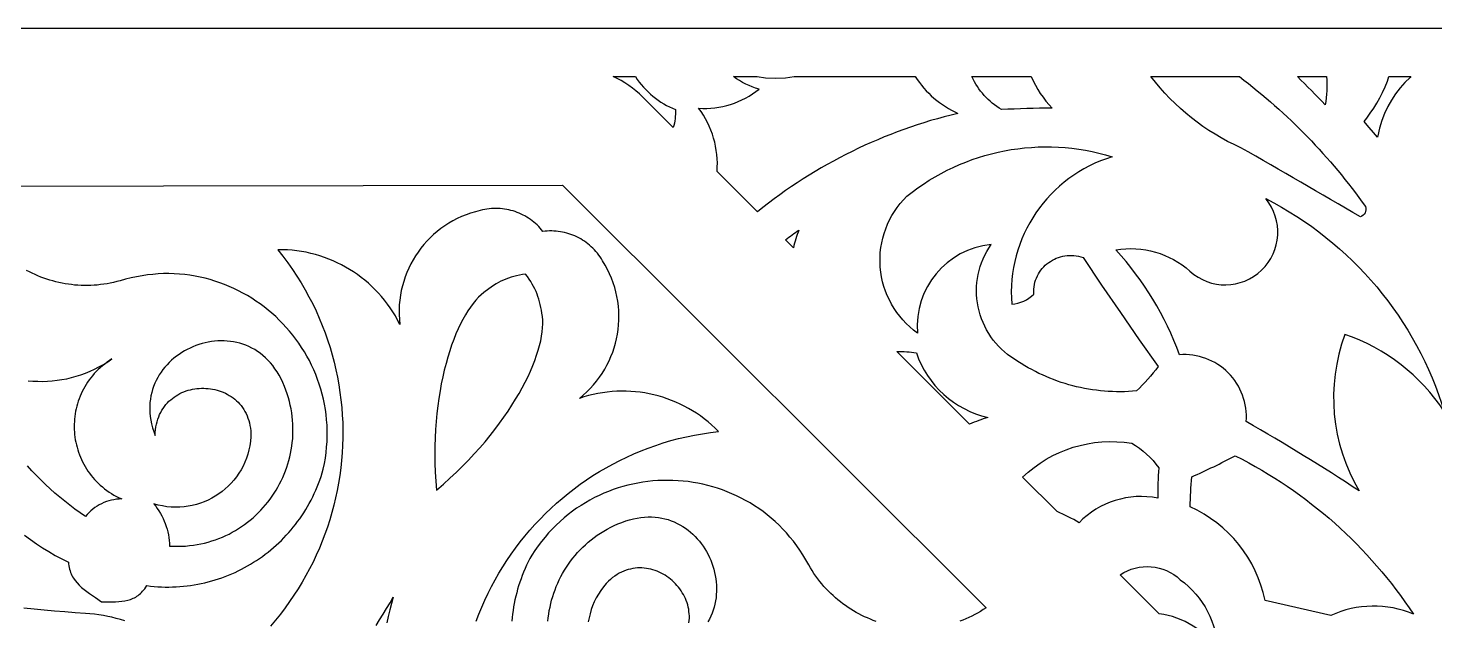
# Model space of a CAD drawing. Extents: x -625 to 625, y -425 to 425.
# Drawn here: x 0 to 145.2, y 88.9 to 150 of the extents above; entities that cross this region are included whole.
import ezdxf

# ---------------------------------------------------------------- set-up
doc = ezdxf.new("R2010")
doc.units = 0
doc.header["$MEASUREMENT"] = 0
doc.layers.add('COUCHE_1', color=5, linetype='CONTINUOUS')
doc.layers.add('LAYER_1', color=18, linetype='CONTINUOUS')

msp = doc.modelspace()

# ---------------------------------------------------------------- linework, layer by layer
at = {"layer": 'COUCHE_1'}
msp.add_lwpolyline([(-255, -150), (-255, 150), (255, 150), (255, -150)], close=True, dxfattribs=at)
at = {"layer": 'LAYER_1'}
for points in [[(66.81, 141.6, -0.070199), (66.57, 139.74), (63.4, 142.91), (63.07, 143.23), (62.71, 143.54), (62.35, 143.82), (61.97, 144.1), (61.58, 144.35), (61.18, 144.59), (60.77, 144.8), (60.35, 145), (62.66, 145, 0.155637)], [(75.21, 145), (76.1, 144.89), (77.11, 144.85), (78.14, 144.89), (79.04, 145), (91.54, 145, 0.143754), (95.94, 141.21, 0.112135), (75.25, 131.06), (71.09, 135.22, 0.182651), (69.18, 141.75, 0.190741), (75.42, 143.71, -0.090508), (72.8, 145)], [(105.68, 141.74, 0.013484), (100.44, 141.6, -0.154384), (97.39, 145), (103.5, 145, 0.092462)], [(138, 131.59, -0.4), (137.47, 130.53, 0.004418), (125.12, 137.67, -0.124996), (115.86, 145), (124.99, 145, -0.076399)], [(133.84, 142.09, 0.009992), (130.97, 145), (133.97, 145, -0.070808)], [(90.67, 132.66, -0.250469), (111.87, 136.73, 0.353746), (101.5, 121.53, 0.182927), (103.76, 122.58), (103.76, 122.83), (103.77, 123.08), (103.8, 123.32), (103.84, 123.56), (103.89, 123.79), (103.96, 124.02), (104.05, 124.23), (104.14, 124.44), (104.25, 124.65), (104.37, 124.84), (104.5, 125.03), (104.64, 125.21), (104.8, 125.38), (104.96, 125.54), (105.13, 125.69), (105.31, 125.83), (105.49, 125.95), (105.69, 126.07), (105.89, 126.18), (106.09, 126.27), (106.31, 126.35), (106.52, 126.42), (106.75, 126.48), (106.97, 126.52), (107.2, 126.55), (107.43, 126.56), (107.67, 126.56), (107.91, 126.55), (108.15, 126.52), (108.38, 126.47), (108.62, 126.41), (108.86, 126.33), (110.77, 123.49), (112.7, 120.68), (114.64, 117.87), (116.61, 115.09, -0.029744), (114.38, 112.59), (113.96, 112.55), (113.54, 112.53), (113.13, 112.51), (112.71, 112.51), (112.29, 112.51), (111.88, 112.52), (111.46, 112.54), (111.05, 112.57), (110.64, 112.61), (110.23, 112.66), (109.82, 112.71), (109.41, 112.78), (109, 112.85), (108.6, 112.93), (108.19, 113.02), (107.79, 113.12), (107.39, 113.23), (107, 113.35), (106.6, 113.47), (106.21, 113.61), (105.82, 113.75), (105.44, 113.9), (105.05, 114.06), (104.67, 114.23), (104.3, 114.4), (103.93, 114.58), (103.56, 114.78), (103.19, 114.98), (102.83, 115.19), (102.47, 115.4), (102.12, 115.63), (101.77, 115.86, -0.429437), (99.36, 127.68, 0.410285), (91.78, 118.56, -0.467604)], [(127.7, 132.42, -0.203895), (146.12, 110.45, 0.168305), (135.87, 118.41, 0.226899), (137.35, 102.28, 0.01483), (125.7, 109.43, 0.458333), (118.8, 116.32, 0.097316), (112.25, 127.13, -0.229894), (119.88, 124.93, 0.930701)], [(79.54, 129.18, 0.048328), (78.97, 127.34), (78.14, 128.17, -0.016088)], [(89.65, 116.66, -0.037433), (91.65, 116.53, 0.260176), (99.03, 109.85, 0.023184), (97.15, 109.16)], [(102.62, 103.69, -0.236532), (113.87, 107.19, -0.115727), (116.66, 104.64, 0.020178), (116.56, 101.54, 0.250344), (108.44, 99, 0.029476), (106.17, 100.14)], [(124.56, 105.9, -0.131494), (142.94, 89.56, 0.210762), (134.43, 89.43), (127.63, 90.99, 0.242101), (119.9, 100.63, -0.014201), (120.07, 103.72, 0.015613)], [(112.69, 93.62, -0.350822), (118.89, 93.12, -0.231059), (122.79, 85.66, 0.23181), (116.71, 89.6)]]:
    msp.add_lwpolyline(points, format="xyb", close=True, dxfattribs=at)
for points in [[(142.69, 145), (142.6, 144.92), (142.06, 144.39), (141.56, 143.83), (141.1, 143.23), (140.68, 142.59), (140.3, 141.92), (139.96, 141.21), (139.68, 140.48), (139.44, 139.7), (139.26, 138.91), (139.24, 138.75), (139.02, 139), (138.17, 140), (137.86, 140.39), (138.12, 140.71), (138.49, 141.22), (138.84, 141.74), (139.17, 142.28), (139.47, 142.82), (139.75, 143.38), (140.01, 143.95), (140.25, 144.52), (140.42, 145)], [(42.14, 102.36), (42.85, 102.97), (43.53, 103.58), (44.19, 104.21), (44.83, 104.83), (45.45, 105.46), (46.04, 106.09), (46.61, 106.72), (47.15, 107.35), (47.67, 107.99), (48.17, 108.62), (48.64, 109.25), (49.09, 109.87), (49.52, 110.49), (49.92, 111.11), (50.3, 111.72), (50.66, 112.32), (50.99, 112.92), (51.3, 113.5), (51.58, 114.08), (51.84, 114.64), (52.08, 115.2), (52.29, 115.74), (52.47, 116.27), (52.64, 116.78), (52.78, 117.28), (52.89, 117.76), (52.98, 118.23), (53.05, 118.67), (53.09, 119.1), (53.1, 119.51), (53.1, 119.9), (53.06, 120.26), (53.02, 120.59), (52.97, 120.9), (52.91, 121.2), (52.85, 121.49), (52.78, 121.77), (52.7, 122.05), (52.61, 122.32), (52.52, 122.58), (52.41, 122.84), (52.29, 123.1), (52.16, 123.35), (52.02, 123.61), (51.87, 123.86), (51.7, 124.12), (51.53, 124.38), (51.33, 124.64), (51.01, 124.59), (50.7, 124.53), (50.4, 124.46), (50.11, 124.39), (49.83, 124.31), (49.56, 124.22), (49.3, 124.12), (49.04, 124.01), (48.79, 123.89), (48.53, 123.76), (48.28, 123.62), (48.03, 123.46), (47.78, 123.3), (47.53, 123.13), (47.02, 122.74), (46.74, 122.51), (46.46, 122.24), (46.18, 121.94), (45.91, 121.6), (45.64, 121.24), (45.38, 120.85), (45.12, 120.42), (44.86, 119.97), (44.62, 119.5), (44.38, 118.99), (44.14, 118.46), (43.92, 117.9), (43.7, 117.32), (43.5, 116.71), (43.3, 116.08), (43.12, 115.42), (42.94, 114.74), (42.78, 114.04), (42.63, 113.32), (42.5, 112.58), (42.38, 111.82), (42.27, 111.04), (42.18, 110.25), (42.1, 109.43), (42.04, 108.6), (42, 107.75), (41.98, 106.89), (41.97, 106.01), (41.98, 105.12), (42.01, 104.21), (42.06, 103.29)], [(22.99, 107.86), (22.94, 107.4), (22.88, 106.94), (22.78, 106.5), (22.67, 106.06), (22.53, 105.64), (22.36, 105.23), (22.18, 104.84), (21.97, 104.46), (21.74, 104.09), (21.5, 103.73), (21.23, 103.4), (20.95, 103.08), (20.65, 102.77), (20.34, 102.48), (20.01, 102.21), (19.67, 101.96), (19.31, 101.73), (18.94, 101.52), (18.56, 101.32), (18.17, 101.15), (17.77, 101), (17.36, 100.87), (16.94, 100.77), (16.52, 100.69), (16.09, 100.63), (15.65, 100.59), (15.21, 100.59), (14.77, 100.6), (14.32, 100.65), (13.87, 100.72), (13.42, 100.81), (12.97, 100.94), (13.16, 100.7), (13.33, 100.46), (13.5, 100.22), (13.65, 99.96), (13.79, 99.7), (13.92, 99.44), (14.04, 99.17), (14.15, 98.9), (14.25, 98.62), (14.33, 98.33), (14.41, 98.05), (14.47, 97.76), (14.52, 97.47), (14.56, 97.17), (14.59, 96.88), (14.6, 96.58), (15.02, 96.56), (15.43, 96.56), (15.85, 96.57), (16.25, 96.59), (16.65, 96.63), (17.05, 96.68), (17.44, 96.74), (17.83, 96.81), (18.21, 96.9), (18.59, 97), (18.96, 97.11), (19.33, 97.23), (19.69, 97.37), (20.04, 97.51), (20.39, 97.67), (20.73, 97.83), (21.06, 98.01), (21.39, 98.2), (21.71, 98.39), (22.03, 98.6), (22.33, 98.82), (22.63, 99.04), (22.92, 99.27), (23.21, 99.51), (23.48, 99.76), (23.75, 100.02), (24.01, 100.29), (24.26, 100.56), (24.5, 100.84), (24.74, 101.13), (24.96, 101.43), (25.18, 101.73), (25.39, 102.04), (25.58, 102.35), (25.77, 102.67), (25.95, 103), (26.12, 103.33), (26.27, 103.67), (26.42, 104.01), (26.56, 104.35), (26.69, 104.71), (26.8, 105.06), (26.91, 105.42), (27, 105.78), (27.08, 106.15), (27.15, 106.52), (27.21, 106.89), (27.26, 107.27), (27.3, 107.64), (27.32, 108.02), (27.33, 108.4), (27.33, 108.79), (27.32, 109.17), (27.29, 109.56), (27.25, 109.95), (27.2, 110.34), (27.13, 110.73), (27.05, 111.11), (26.96, 111.5), (26.85, 111.89), (26.73, 112.28), (26.59, 112.67), (26.44, 113.06), (26.28, 113.44), (26.1, 113.83), (25.9, 114.2), (25.69, 114.55), (25.47, 114.88), (25.24, 115.2), (25, 115.49), (24.75, 115.76), (24.49, 116.01), (24.23, 116.25), (23.95, 116.47), (23.67, 116.67), (23.38, 116.85), (23.08, 117.01), (22.78, 117.16), (22.47, 117.29), (22.16, 117.4), (21.84, 117.5), (21.52, 117.58), (21.2, 117.65), (20.87, 117.7), (20.55, 117.73), (20.22, 117.75), (19.89, 117.75), (19.56, 117.74), (19.24, 117.71), (18.91, 117.67), (18.59, 117.62), (18.27, 117.55), (17.95, 117.47), (17.63, 117.37), (17.32, 117.27), (17.01, 117.15), (16.71, 117.01), (16.42, 116.87), (16.13, 116.71), (15.85, 116.54), (15.57, 116.36), (15.3, 116.17), (15.05, 115.96), (14.8, 115.75), (14.56, 115.52), (14.33, 115.29), (14.11, 115.04), (13.91, 114.79), (13.71, 114.52), (13.53, 114.25), (13.37, 113.96), (13.21, 113.67), (13.07, 113.37), (12.95, 113.06), (12.84, 112.74), (12.75, 112.42), (12.67, 112.09), (12.61, 111.75), (12.57, 111.4), (12.55, 111.04), (12.55, 110.68), (12.57, 110.32), (12.6, 109.94), (12.66, 109.56), (12.74, 109.18), (12.84, 108.79), (12.97, 108.39), (13.11, 107.99), (13.12, 108.3), (13.15, 108.59), (13.19, 108.87), (13.24, 109.15), (13.3, 109.41), (13.38, 109.67), (13.47, 109.91), (13.57, 110.15), (13.68, 110.37), (13.8, 110.59), (13.93, 110.79), (14.06, 110.99), (14.21, 111.17), (14.37, 111.35), (14.53, 111.52), (14.71, 111.67), (14.88, 111.82), (15.07, 111.96), (15.26, 112.09), (15.46, 112.2), (15.66, 112.31), (15.87, 112.41), (16.08, 112.5), (16.3, 112.58), (16.52, 112.65), (16.74, 112.71), (16.97, 112.76), (17.19, 112.8), (17.42, 112.83), (17.65, 112.85), (17.88, 112.86), (18.12, 112.86), (18.35, 112.85), (18.58, 112.84), (18.81, 112.81), (19.04, 112.77), (19.26, 112.73), (19.49, 112.67), (19.71, 112.61), (19.92, 112.53), (20.14, 112.45), (20.35, 112.35), (20.55, 112.25), (20.75, 112.13), (20.95, 112.01), (21.14, 111.88), (21.32, 111.74), (21.49, 111.58), (21.66, 111.42), (21.82, 111.25), (21.97, 111.07), (22.11, 110.88), (22.25, 110.68), (22.37, 110.47), (22.49, 110.25), (22.59, 110.03), (22.68, 109.79), (22.76, 109.54), (22.83, 109.29), (22.89, 109.02), (22.93, 108.74), (22.97, 108.46), (22.98, 108.16)]]:
    msp.add_lwpolyline(points, close=True, dxfattribs=at)
for points in [[(-6.62, 133.71), (55.14, 133.81), (98.84, 90.23), (98.55, 90.04), (98.26, 89.85), (97.96, 89.68), (97.67, 89.52), (97.36, 89.36), (97.06, 89.22), (96.75, 89.08), (96.44, 88.95), (96.13, 88.83)], [(46.23, 88.84), (46.51, 89.57), (46.81, 90.3), (47.13, 91.01), (47.46, 91.72), (47.82, 92.42), (48.19, 93.1), (48.58, 93.78), (48.98, 94.45), (49.4, 95.11), (49.84, 95.75), (50.3, 96.38), (50.77, 97.01), (51.26, 97.62), (51.76, 98.21), (52.28, 98.8), (52.82, 99.37), (53.37, 99.93), (53.93, 100.47), (54.51, 101), (55.1, 101.51), (55.71, 102.01), (56.33, 102.49), (56.96, 102.96), (57.61, 103.41), (58.27, 103.85), (58.95, 104.27), (59.63, 104.67), (60.33, 105.05), (61.04, 105.42), (61.76, 105.77), (62.49, 106.1), (63.24, 106.41), (63.99, 106.7), (64.76, 106.97), (65.54, 107.23), (66.33, 107.46), (67.12, 107.67), (67.93, 107.86), (68.75, 108.03), (69.57, 108.17), (70.41, 108.3), (71.25, 108.4), (70.9, 108.75), (70.53, 109.09), (70.16, 109.41), (69.77, 109.71), (69.38, 110.01), (68.97, 110.28), (68.56, 110.54), (68.14, 110.79), (67.71, 111.02), (67.28, 111.23), (66.84, 111.43), (66.39, 111.61), (65.94, 111.78), (65.49, 111.93), (65.02, 112.07), (64.56, 112.19), (64.09, 112.29), (63.62, 112.38), (63.14, 112.45), (62.66, 112.5), (62.18, 112.54), (61.7, 112.56), (61.21, 112.56), (60.73, 112.55), (60.25, 112.52), (59.76, 112.47), (59.28, 112.4), (58.79, 112.32), (58.31, 112.22), (57.83, 112.1), (57.35, 111.97), (56.88, 111.82), (57.28, 112.14), (57.65, 112.49), (58.01, 112.84), (58.35, 113.21), (58.66, 113.6), (58.96, 113.99), (59.24, 114.4), (59.5, 114.82), (59.73, 115.24), (59.95, 115.68), (60.14, 116.13), (60.32, 116.58), (60.47, 117.04), (60.61, 117.5), (60.72, 117.97), (60.81, 118.45), (60.88, 118.92), (60.93, 119.41), (60.96, 119.89), (60.96, 120.37), (60.94, 120.86), (60.91, 121.34), (60.84, 121.83), (60.76, 122.31), (60.65, 122.79), (60.53, 123.26), (60.38, 123.73), (60.2, 124.2), (60, 124.66), (59.78, 125.12), (59.54, 125.56), (59.28, 126), (59.15, 126.21), (59.02, 126.41), (58.89, 126.6), (58.74, 126.78), (58.59, 126.96), (58.44, 127.13), (58.28, 127.3), (58.11, 127.46), (57.94, 127.61), (57.77, 127.75), (57.59, 127.89), (57.4, 128.02), (57.21, 128.15), (57.02, 128.26), (56.82, 128.37), (56.62, 128.47), (56.42, 128.57), (56.21, 128.65), (56, 128.73), (55.79, 128.8), (55.58, 128.87), (55.36, 128.92), (55.14, 128.97), (54.92, 129.01), (54.7, 129.04), (54.48, 129.07), (54.25, 129.08), (54.03, 129.09), (53.8, 129.09), (53.57, 129.08), (53.35, 129.06), (53.12, 129.04), (52.98, 129.21), (52.83, 129.38), (52.68, 129.55), (52.52, 129.71), (52.35, 129.86), (52.18, 130), (52.01, 130.14), (51.83, 130.27), (51.64, 130.4), (51.46, 130.52), (51.26, 130.63), (51.07, 130.73), (50.87, 130.83), (50.66, 130.92), (50.46, 131), (50.25, 131.08), (50.04, 131.15), (49.82, 131.21), (49.6, 131.26), (49.38, 131.3), (49.16, 131.34), (48.94, 131.37), (48.71, 131.39), (48.49, 131.4), (48.26, 131.41), (48.03, 131.4), (47.8, 131.39), (47.57, 131.37), (47.34, 131.34), (47.11, 131.3), (46.88, 131.25), (46.65, 131.19), (46.15, 131.07), (45.66, 130.92), (45.19, 130.75), (44.72, 130.56), (44.27, 130.36), (43.83, 130.13), (43.41, 129.88), (42.99, 129.61), (42.6, 129.33), (42.21, 129.03), (41.84, 128.72), (41.49, 128.38), (41.15, 128.04), (40.83, 127.68), (40.53, 127.3), (40.24, 126.91), (39.97, 126.51), (39.72, 126.1), (39.49, 125.68), (39.27, 125.24), (39.08, 124.8), (38.9, 124.35), (38.75, 123.88), (38.62, 123.41), (38.5, 122.94), (38.41, 122.45), (38.35, 121.96), (38.3, 121.47), (38.28, 120.97), (38.28, 120.46), (38.31, 119.95), (38.36, 119.44), (38.13, 119.88), (37.89, 120.32), (37.63, 120.74), (37.36, 121.15), (37.07, 121.55), (36.77, 121.93), (36.46, 122.31), (36.14, 122.67), (35.81, 123.02), (35.46, 123.36), (35.11, 123.69), (34.74, 124), (34.36, 124.3), (33.97, 124.59), (33.58, 124.86), (33.17, 125.12), (32.76, 125.36), (32.33, 125.59), (31.9, 125.8), (31.47, 126), (31.02, 126.19), (30.57, 126.36), (30.11, 126.51), (29.64, 126.65), (29.17, 126.77), (28.7, 126.88), (28.22, 126.96), (27.73, 127.04), (27.24, 127.09), (26.75, 127.13), (26.26, 127.15), (25.76, 127.15), (26.28, 126.48), (26.79, 125.8), (27.27, 125.12), (27.73, 124.42), (28.17, 123.72), (28.59, 123.01), (28.98, 122.29), (29.36, 121.56), (29.71, 120.83), (30.04, 120.09), (30.35, 119.34), (30.64, 118.59), (30.9, 117.84), (31.15, 117.08), (31.37, 116.31), (31.58, 115.55), (31.76, 114.77), (31.92, 114), (32.06, 113.22), (32.18, 112.44), (32.28, 111.66), (32.36, 110.88), (32.42, 110.1), (32.46, 109.32), (32.48, 108.53), (32.47, 107.75), (32.45, 106.97), (32.41, 106.19), (32.34, 105.41), (32.26, 104.64), (32.16, 103.86), (32.04, 103.09), (31.89, 102.32), (31.73, 101.56), (31.55, 100.8), (31.35, 100.05), (31.13, 99.3), (30.89, 98.55), (30.63, 97.82), (30.35, 97.08), (30.05, 96.36), (29.73, 95.64), (29.4, 94.93), (29.04, 94.23), (28.67, 93.54), (28.27, 92.85), (27.86, 92.18), (27.43, 91.51), (26.98, 90.86), (26.51, 90.21), (26.03, 89.58), (25.52, 88.96), (25, 88.34)], [(-0.36, 97.71), (0.24, 97.26), (0.85, 96.82), (1.48, 96.41), (2.13, 96.01), (2.79, 95.63), (3.47, 95.28), (4.15, 94.94), (4.17, 94.74), (4.2, 94.55), (4.24, 94.37), (4.28, 94.2), (4.33, 94.03), (4.38, 93.87), (4.45, 93.71), (4.52, 93.56), (4.59, 93.42), (4.67, 93.28), (4.85, 93.02), (5.05, 92.78), (5.28, 92.54), (5.52, 92.32), (5.78, 92.11), (6.05, 91.9), (6.34, 91.69), (6.94, 91.27), (7.58, 90.82), (8.33, 90.83), (9.03, 90.85), (9.36, 90.87), (9.68, 90.9), (9.99, 90.95), (10.28, 91.01), (10.57, 91.09), (10.84, 91.2), (10.97, 91.26), (11.1, 91.33), (11.22, 91.41), (11.35, 91.49), (11.47, 91.59), (11.58, 91.69), (11.7, 91.8), (11.81, 91.92), (11.92, 92.05), (12.03, 92.19), (12.13, 92.34), (12.24, 92.51), (12.62, 92.46), (13, 92.42), (13.39, 92.39), (13.77, 92.37), (14.15, 92.36), (14.53, 92.36), (14.91, 92.37), (15.28, 92.38), (15.66, 92.41), (16.03, 92.44), (16.4, 92.48), (16.77, 92.53), (17.14, 92.58), (17.51, 92.65), (17.87, 92.72), (18.23, 92.8), (18.59, 92.89), (18.94, 92.99), (19.3, 93.09), (19.65, 93.2), (19.99, 93.32), (20.34, 93.45), (20.68, 93.58), (21.02, 93.72), (21.35, 93.87), (21.68, 94.03), (22.01, 94.19), (22.33, 94.36), (22.65, 94.54), (22.96, 94.72), (23.27, 94.91), (23.58, 95.11), (23.88, 95.31), (24.18, 95.52), (24.47, 95.74), (24.76, 95.96), (25.05, 96.19), (25.32, 96.43), (25.6, 96.67), (25.87, 96.92), (26.13, 97.17), (26.39, 97.43), (26.64, 97.7), (26.89, 97.97), (27.13, 98.25), (27.36, 98.53), (27.59, 98.82), (27.81, 99.11), (28.03, 99.41), (28.24, 99.72), (28.44, 100.03), (28.64, 100.35), (28.83, 100.67), (29.01, 100.99), (29.19, 101.32), (29.36, 101.66), (29.52, 102), (29.68, 102.34), (29.82, 102.69), (29.97, 103.05), (30.1, 103.4), (30.22, 103.77), (30.34, 104.13), (30.45, 104.51), (30.57, 105.09), (30.67, 105.66), (30.74, 106.23), (30.8, 106.8), (30.84, 107.37), (30.86, 107.93), (30.86, 108.49), (30.84, 109.04), (30.8, 109.59), (30.74, 110.14), (30.67, 110.68), (30.58, 111.21), (30.47, 111.74), (30.34, 112.26), (30.2, 112.77), (30.04, 113.28), (29.87, 113.78), (29.68, 114.27), (29.47, 114.76), (29.25, 115.24), (29.02, 115.71), (28.77, 116.17), (28.5, 116.62), (28.22, 117.06), (27.93, 117.5), (27.63, 117.92), (27.31, 118.34), (26.98, 118.74), (26.64, 119.13), (26.29, 119.52), (25.92, 119.89), (25.55, 120.25), (25.16, 120.59), (24.76, 120.93), (24.35, 121.25), (23.94, 121.57), (23.51, 121.86), (23.07, 122.15), (22.63, 122.42), (22.17, 122.68), (21.71, 122.92), (21.24, 123.15), (20.76, 123.36), (20.27, 123.56), (19.78, 123.75), (19.28, 123.91), (18.77, 124.07), (18.26, 124.2), (17.74, 124.32), (17.22, 124.43), (16.69, 124.51), (16.16, 124.58), (15.62, 124.63), (15.08, 124.67), (14.53, 124.68), (13.98, 124.68), (13.42, 124.66), (12.87, 124.61), (12.31, 124.55), (11.75, 124.47), (11.18, 124.37), (10.62, 124.25), (10.05, 124.11), (9.48, 123.95), (9.15, 123.86), (8.81, 123.78), (8.48, 123.71), (8.14, 123.64), (7.8, 123.59), (7.47, 123.55), (7.13, 123.51), (6.8, 123.49), (6.46, 123.47), (6.13, 123.46), (5.8, 123.46), (5.46, 123.47), (5.13, 123.49), (4.8, 123.51), (4.48, 123.55), (4.15, 123.59), (3.83, 123.64), (3.5, 123.7), (3.18, 123.77), (2.87, 123.84), (2.55, 123.93), (2.24, 124.02), (1.93, 124.11), (1.62, 124.22), (1.31, 124.33), (1.01, 124.46), (0.71, 124.58), (0.42, 124.72), (0.13, 124.86), (-0.16, 125.01)], [(-0.01, 113.64), (0.49, 113.6), (0.99, 113.58), (1.49, 113.57), (1.99, 113.59), (2.49, 113.62), (2.98, 113.68), (3.48, 113.75), (3.98, 113.85), (4.47, 113.96), (4.95, 114.1), (5.44, 114.25), (5.91, 114.42), (6.39, 114.62), (6.85, 114.83), (7.31, 115.06), (7.77, 115.31), (8.21, 115.59), (8.65, 115.88), (8.39, 115.71), (8.14, 115.54), (7.9, 115.36), (7.66, 115.17), (7.44, 114.98), (7.23, 114.79), (7.02, 114.58), (6.83, 114.37), (6.64, 114.16), (6.46, 113.94), (6.29, 113.72), (6.13, 113.49), (5.98, 113.26), (5.84, 113.02), (5.71, 112.78), (5.58, 112.53), (5.47, 112.29), (5.36, 112.04), (5.26, 111.78), (5.17, 111.53), (5.09, 111.27), (5.02, 111.01), (4.96, 110.75), (4.9, 110.49), (4.86, 110.22), (4.82, 109.96), (4.79, 109.69), (4.77, 109.42), (4.76, 109.15), (4.76, 108.89), (4.76, 108.62), (4.78, 108.35), (4.8, 108.08), (4.83, 107.82), (4.87, 107.55), (4.92, 107.29), (4.98, 107.03), (5.05, 106.77), (5.12, 106.51), (5.2, 106.26), (5.29, 106), (5.39, 105.75), (5.5, 105.5), (5.62, 105.26), (5.74, 105.02), (5.87, 104.78), (6.02, 104.55), (6.16, 104.32), (6.32, 104.1), (6.49, 103.88), (6.66, 103.67), (6.84, 103.46), (7.04, 103.25), (7.23, 103.06), (7.44, 102.86), (7.66, 102.68), (7.88, 102.5), (8.11, 102.33), (8.35, 102.16), (8.6, 102), (8.85, 101.85), (9.12, 101.71), (9.39, 101.57), (9.67, 101.45), (9.4, 101.44), (9.12, 101.41), (8.86, 101.37), (8.59, 101.32), (8.33, 101.25), (8.07, 101.17), (7.82, 101.07), (7.58, 100.96), (7.34, 100.84), (7.11, 100.7), (6.89, 100.55), (6.67, 100.39), (6.47, 100.21), (6.28, 100.03), (6.1, 99.83), (5.93, 99.63), (5.38, 100), (4.83, 100.39), (4.3, 100.8), (3.78, 101.21), (3.27, 101.63), (2.76, 102.06), (2.27, 102.5), (1.78, 102.95), (1.31, 103.41), (0.85, 103.88), (0.39, 104.36), (-0.05, 104.85)], [(87.52, 88.81), (87.21, 88.92), (86.91, 89.04), (86.61, 89.17), (86.31, 89.3), (86.02, 89.44), (85.73, 89.59), (85.45, 89.75), (85.16, 89.91), (84.88, 90.08), (84.61, 90.26), (84.34, 90.45), (84.07, 90.64), (83.81, 90.84), (83.56, 91.05), (83.3, 91.26), (83.06, 91.48), (82.81, 91.71), (82.58, 91.94), (82.35, 92.18), (82.12, 92.43), (81.9, 92.69), (81.69, 92.95), (81.48, 93.22), (81.28, 93.49), (81.09, 93.77), (80.9, 94.06), (80.72, 94.35), (80.54, 94.65), (80.25, 95.17), (79.95, 95.67), (79.64, 96.15), (79.31, 96.62), (78.96, 97.08), (78.61, 97.51), (78.24, 97.94), (77.87, 98.34), (77.48, 98.73), (77.08, 99.11), (76.67, 99.47), (76.25, 99.81), (75.83, 100.14), (75.39, 100.45), (74.95, 100.75), (74.49, 101.03), (74.03, 101.29), (73.57, 101.54), (73.09, 101.77), (72.61, 101.99), (72.13, 102.19), (71.64, 102.38), (71.14, 102.55), (70.64, 102.7), (70.14, 102.84), (69.63, 102.96), (69.12, 103.06), (68.61, 103.15), (68.09, 103.23), (67.58, 103.29), (67.06, 103.33), (66.54, 103.35), (66.02, 103.36), (65.5, 103.36), (64.98, 103.34), (64.46, 103.3), (63.94, 103.24), (63.42, 103.17), (62.91, 103.09), (62.39, 102.98), (61.89, 102.86), (61.38, 102.73), (60.88, 102.58), (60.38, 102.41), (59.89, 102.23), (59.4, 102.03), (58.92, 101.81), (58.44, 101.58), (57.97, 101.33), (57.5, 101.06), (57.05, 100.78), (56.6, 100.49), (56.16, 100.17), (55.73, 99.84), (55.3, 99.49), (54.89, 99.13), (54.48, 98.75), (54.09, 98.36), (53.71, 97.94), (53.34, 97.52), (52.97, 97.07), (52.63, 96.61), (52.29, 96.13), (51.97, 95.64), (51.78, 95.3), (51.61, 94.95), (51.44, 94.61), (51.28, 94.26), (51.13, 93.91), (50.99, 93.56), (50.86, 93.2), (50.73, 92.85), (50.61, 92.49), (50.51, 92.13), (50.41, 91.77), (50.32, 91.41), (50.23, 91.04), (50.16, 90.68), (50.09, 90.32), (50.04, 89.95), (49.99, 89.58), (49.95, 89.22), (49.91, 88.85)], [(53.63, 88.83), (53.67, 89.2), (53.72, 89.57), (53.78, 89.94), (53.85, 90.3), (53.93, 90.66), (54.02, 91.02), (54.13, 91.38), (54.24, 91.73), (54.37, 92.08), (54.5, 92.43), (54.65, 92.77), (54.81, 93.11), (54.97, 93.45), (55.15, 93.77), (55.34, 94.1), (55.54, 94.42), (55.75, 94.73), (55.97, 95.03), (56.2, 95.33), (56.44, 95.63), (56.69, 95.91), (56.96, 96.19), (57.23, 96.46), (57.51, 96.73), (57.8, 96.98), (58.1, 97.23), (58.41, 97.47), (58.73, 97.7), (59.06, 97.92), (59.41, 98.13), (59.76, 98.33), (60.12, 98.52), (60.48, 98.7), (60.86, 98.87), (61.25, 99.03), (61.66, 99.18), (62.06, 99.3), (62.45, 99.4), (62.84, 99.48), (63.22, 99.54), (63.6, 99.58), (63.97, 99.6), (64.33, 99.59), (64.69, 99.57), (65.04, 99.53), (65.38, 99.47), (65.71, 99.4), (66.04, 99.31), (66.36, 99.2), (66.67, 99.07), (66.97, 98.93), (67.26, 98.78), (67.55, 98.61), (67.82, 98.43), (68.09, 98.24), (68.34, 98.03), (68.59, 97.81), (68.82, 97.58), (69.04, 97.34), (69.26, 97.09), (69.46, 96.84), (69.65, 96.57), (69.83, 96.29), (70, 96.01), (70.16, 95.72), (70.3, 95.42), (70.44, 95.12), (70.56, 94.81), (70.66, 94.5), (70.76, 94.19), (70.84, 93.87), (70.9, 93.55), (70.96, 93.22), (71, 92.89), (71.02, 92.57), (71.03, 92.24), (71.03, 91.91), (71.01, 91.58), (70.98, 91.26), (70.93, 90.93), (70.86, 90.61), (70.78, 90.29), (70.68, 89.98), (70.57, 89.66), (70.44, 89.36), (70.29, 89.06), (70.13, 88.76)], [(68.19, 88.67), (68.22, 88.91), (68.23, 89.14), (68.23, 89.38), (68.22, 89.61), (68.19, 89.84), (68.16, 90.07), (68.11, 90.3), (68.06, 90.52), (67.99, 90.74), (67.91, 90.96), (67.82, 91.17), (67.72, 91.38), (67.62, 91.58), (67.5, 91.78), (67.38, 91.97), (67.24, 92.16), (67.1, 92.35), (66.95, 92.52), (66.8, 92.69), (66.64, 92.86), (66.47, 93.02), (66.29, 93.17), (66.11, 93.31), (65.92, 93.44), (65.73, 93.57), (65.53, 93.69), (65.33, 93.8), (65.12, 93.9), (64.91, 93.99), (64.69, 94.07), (64.47, 94.14), (64.25, 94.2), (64.03, 94.25), (63.8, 94.29), (63.57, 94.32), (63.34, 94.33), (63.11, 94.34), (62.87, 94.33), (62.64, 94.31), (62.4, 94.27), (62.17, 94.22), (61.93, 94.16), (61.7, 94.09), (61.46, 94), (61.23, 93.9), (61, 93.78), (60.77, 93.65), (60.54, 93.5), (60.31, 93.33), (60.09, 93.15), (59.87, 92.96), (59.66, 92.74), (59.36, 92.38), (59.08, 92.01), (58.84, 91.63), (58.62, 91.24), (58.42, 90.84), (58.25, 90.44), (58.1, 90.03), (57.98, 89.61), (57.88, 89.19), (57.8, 88.76)], [(9.97, 88.86), (9.53, 89), (9.09, 89.12), (8.65, 89.24), (8.21, 89.34), (7.76, 89.43), (7.3, 89.5), (6.84, 89.56), (6.38, 89.61), (5.92, 89.64), (5.91, 89.65), (4.85, 89.71), (3.79, 89.79), (2.73, 89.87), (1.67, 89.97), (0.62, 90.07), (-0.44, 90.19)], [(35.9, 88.39), (36.27, 88.97), (36.64, 89.55), (36.99, 90.14), (37.34, 90.73), (37.68, 91.33), (37.5, 90.66), (37.33, 90), (37.16, 89.34), (37.01, 88.67)]]:
    msp.add_lwpolyline(points, dxfattribs=at)

doc.saveas('drawing.dxf')
